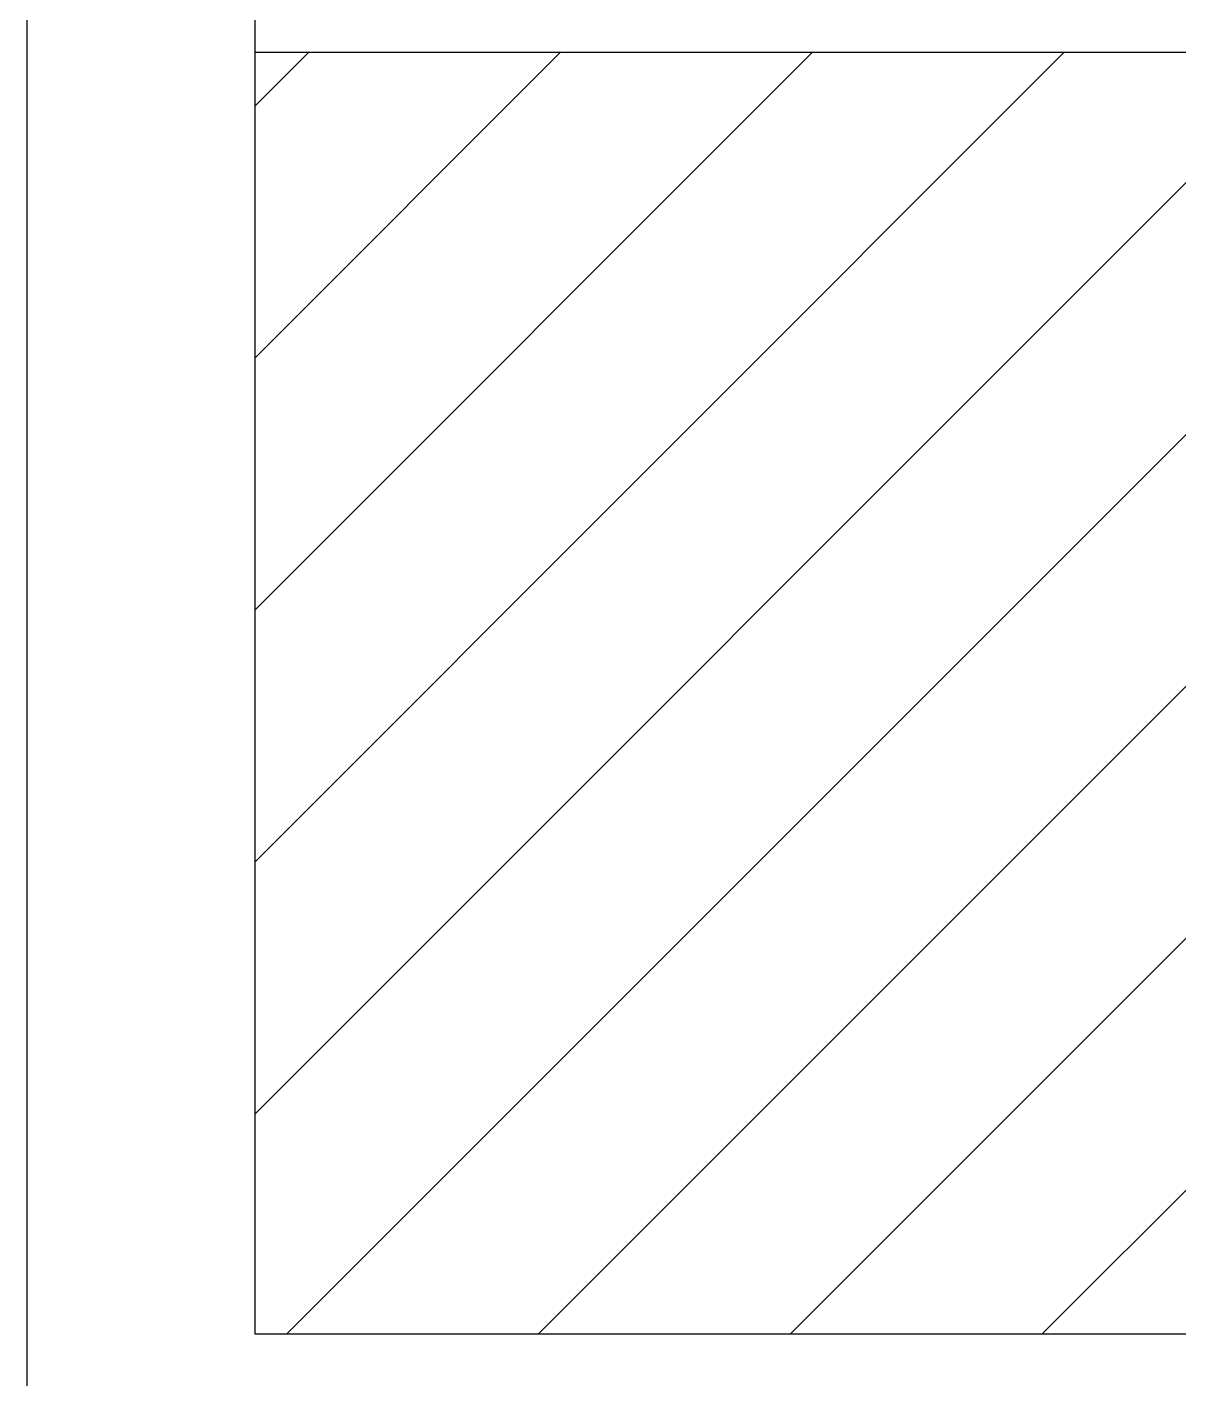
# Model space of a CAD drawing. Header units: millimetres. Extents: x 1770 to 79508, y 361 to 52020.
# Drawn here: x 10197 to 10298, y 3548.2 to 3666.8 of the extents above; entities that cross this region are included whole.
import ezdxf

# ---------------------------------------------------------------- set-up
doc = ezdxf.new("R2010")
doc.units = ezdxf.units.MM
doc.header["$LTSCALE"] = 0.2
doc.layers.add('ZZ-OBJE', color=3, linetype='Continuous')

msp = doc.modelspace()

# ---------------------------------------------------------------- linework, layer by layer
at = {"layer": 'ZZ-OBJE', "color": 7, "linetype": 'Continuous'}
for p, q in [((10196.98, 2762.45), (10196.98, 3778.93)), ((10216.98, 3659.87), (10221.69, 3664.58)), ((10216.98, 3637.77), (10243.79, 3664.58)), ((10216.98, 3615.67), (10265.89, 3664.58)), ((10216.98, 3593.58), (10287.98, 3664.58)), ((10216.98, 3571.48), (10310.08, 3664.58)), ((10219.73, 3552.13), (10332.18, 3664.58)), ((10241.83, 3552.13), (10354.28, 3664.58)), ((10263.93, 3552.13), (10376.37, 3664.58)), ((10286.02, 3552.13), (10377.07, 3643.18))]:
    msp.add_line(p, q, dxfattribs=at)
at = {"layer": 'ZZ-OBJE', "linetype": 'Continuous'}
for p, q in [((10216.98, 3552.13), (10216.98, 3766.23)), ((10216.98, 3664.58), (10377.07, 3664.58)), ((10377.07, 3552.13), (10216.98, 3552.13))]:
    msp.add_line(p, q, dxfattribs=at)

doc.saveas('drawing.dxf')
